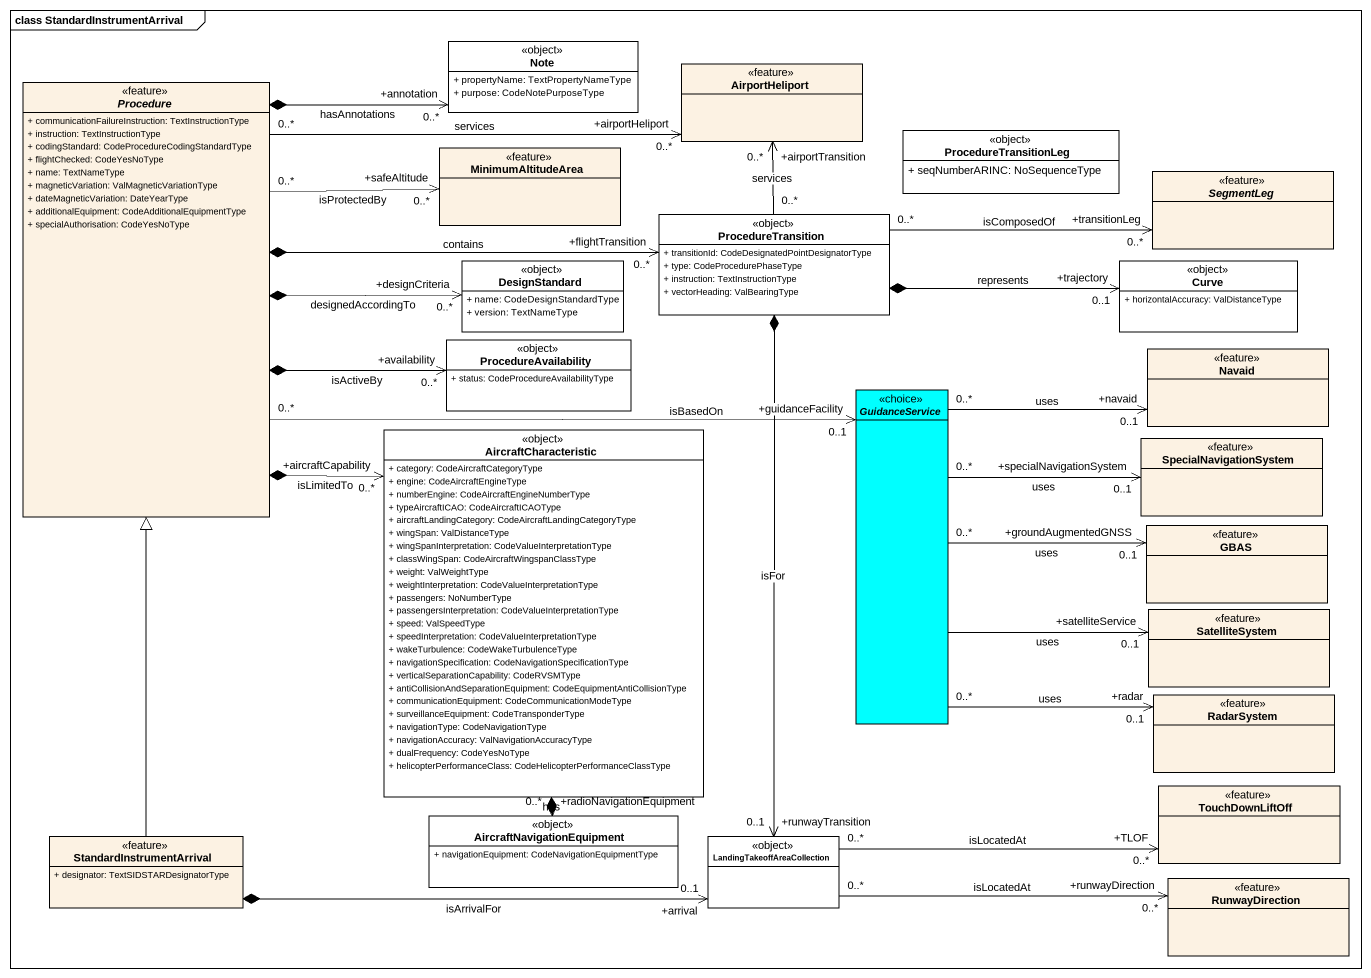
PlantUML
@startuml
mainframe class StandardInstrumentArrival
hide circle
hide empty members
skinparam classAttributeIconSize 0
abstract class Procedure <<feature>> {
  + communicationFailureInstruction: TextInstructionType
  + instruction: TextInstructionType
  + codingStandard: CodeProcedureCodingStandardType
  + flightChecked: CodeYesNoType
  + name: TextNameType
  + magneticVariation: ValMagneticVariationType
  + dateMagneticVariation: DateYearType
  + additionalEquipment: CodeAdditionalEquipmentType
  + specialAuthorisation: CodeYesNoType
}
class "Note" as Note_ <<object>> #FFFFFF {
  + propertyName: TextPropertyNameType
  + purpose: CodeNotePurposeType
}
class AirportHeliport <<feature>>
class MinimumAltitudeArea <<feature>>
class ProcedureTransitionLeg <<object>> #FFFFFF {
  + seqNumberARINC: NoSequenceType
}
abstract class SegmentLeg <<feature>>
class ProcedureTransition <<object>> #FFFFFF {
  + transitionId: CodeDesignatedPointDesignatorType
  + type: CodeProcedurePhaseType
  + instruction: TextInstructionType
  + vectorHeading: ValBearingType
}
class DesignStandard <<object>> #FFFFFF {
  + name: CodeDesignStandardType
  + version: TextNameType
}
class Curve <<object>> #FFFFFF {
  + horizontalAccuracy: ValDistanceType
}
class ProcedureAvailability <<object>> #FFFFFF {
  + status: CodeProcedureAvailabilityType
}
class Navaid <<feature>>
abstract class GuidanceService <<choice>> #00FFFF
class AircraftCharacteristic <<object>> #FFFFFF {
  + category: CodeAircraftCategoryType
  + engine: CodeAircraftEngineType
  + numberEngine: CodeAircraftEngineNumberType
  + typeAircraftICAO: CodeAircraftICAOType
  + aircraftLandingCategory: CodeAircraftLandingCategoryType
  + wingSpan: ValDistanceType
  + wingSpanInterpretation: CodeValueInterpretationType
  + classWingSpan: CodeAircraftWingspanClassType
  + weight: ValWeightType
  + weightInterpretation: CodeValueInterpretationType
  + passengers: NoNumberType
  + passengersInterpretation: CodeValueInterpretationType
  + speed: ValSpeedType
  + speedInterpretation: CodeValueInterpretationType
  + wakeTurbulence: CodeWakeTurbulenceType
  + navigationSpecification: CodeNavigationSpecificationType
  + verticalSeparationCapability: CodeRVSMType
  + antiCollisionAndSeparationEquipment: CodeEquipmentAntiCollisionType
  + communicationEquipment: CodeCommunicationModeType
  + surveillanceEquipment: CodeTransponderType
  + navigationType: CodeNavigationType
  + navigationAccuracy: ValNavigationAccuracyType
  + dualFrequency: CodeYesNoType
  + helicopterPerformanceClass: CodeHelicopterPerformanceClassType
}
class SpecialNavigationSystem <<feature>>
class GBAS <<feature>>
class SatelliteSystem <<feature>>
class RadarSystem <<feature>>
class AircraftNavigationEquipment <<object>> #FFFFFF {
  + navigationEquipment: CodeNavigationEquipmentType
}
class TouchDownLiftOff <<feature>>
class StandardInstrumentArrival <<feature>> {
  + designator: TextSIDSTARDesignatorType
}
class LandingTakeoffAreaCollection <<object>> #FFFFFF
class RunwayDirection <<feature>>
Procedure *-right-> "+annotation\n0..*" Note_ : hasAnnotations
Procedure "0..*" -right-> "+airportHeliport\n0..*" AirportHeliport : services
Procedure "0..*" -right-> "+safeAltitude\n0..*" MinimumAltitudeArea : isProtectedBy
Procedure *-right-> "+flightTransition\n0..*" ProcedureTransition : contains
Procedure *-right-> "+designCriteria\n0..*" DesignStandard : designedAccordingTo
Procedure *-right-> "+availability\n0..*" ProcedureAvailability : isActiveBy
Procedure "0..*" -right-> "+guidanceFacility\n0..1" GuidanceService : isBasedOn
Procedure *--> "+aircraftCapability\n0..*" AircraftCharacteristic : isLimitedTo
ProcedureTransition "0..*" -up-> "+airportTransition\n0..*" AirportHeliport : services
ProcedureTransition "0..*" -right-> "+transitionLeg\n0..*" SegmentLeg : isComposedOf
ProcedureTransition *-right-> "+trajectory\n0..1" Curve : represents
ProcedureTransition *--> "+runwayTransition\n0..1" LandingTakeoffAreaCollection : isFor
GuidanceService "0..*" -right-> "+navaid\n0..1" Navaid : uses
GuidanceService "0..*" -right-> "+specialNavigationSystem\n0..1" SpecialNavigationSystem : uses
GuidanceService "0..*" -right-> "+groundAugmentedGNSS\n0..1" GBAS : uses
GuidanceService -right-> "+satelliteService\n0..1" SatelliteSystem : uses
GuidanceService "0..*" -right-> "+radar\n0..1" RadarSystem : uses
AircraftCharacteristic *--> "+radioNavigationEquipment\n0..*" AircraftNavigationEquipment : has
StandardInstrumentArrival -up-|> Procedure
StandardInstrumentArrival *-right-> "+arrival\n0..1" LandingTakeoffAreaCollection : isArrivalFor
LandingTakeoffAreaCollection "0..*" -right-> "+TLOF\n0..*" TouchDownLiftOff : isLocatedAt
LandingTakeoffAreaCollection "0..*" -right-> "+runwayDirection\n0..*" RunwayDirection : isLocatedAt
@enduml
